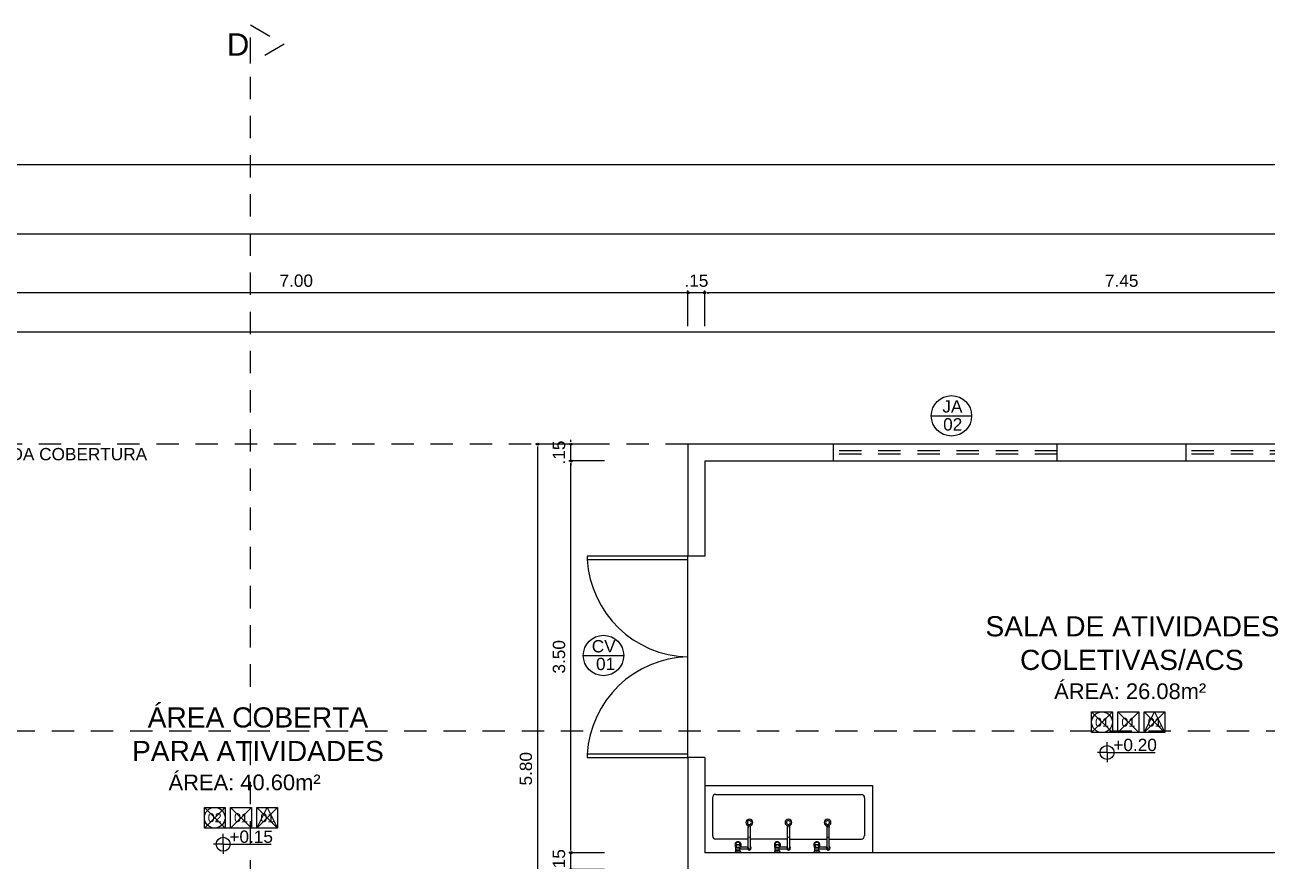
# Model space of a CAD drawing. Header units: millimetres. Extents: x 2125 to 3408, y 1171 to 1686.
# Drawn here: x 2422.08 to 2433.18, y 1450.88 to 1458.35 of the extents above; entities that cross this region are included whole.
import ezdxf
from ezdxf.enums import TextEntityAlignment as Align

# ---------------------------------------------------------------- set-up
doc = ezdxf.new("R2010")
doc.units = ezdxf.units.MM
doc.linetypes.add('CONTORNO_QUADRO_T', pattern=[0.35, 0.2, -0.15])
for name, color, linetype in [('APCOZ', 7, 'Continuous'), ('APCOZ-I', 251, 'Continuous'), ('at_Entity', 7, 'Continuous'), ('CALÇADA', 252, 'Continuous'), ('cotas', 7, 'Continuous'), ('ESQUADRIA', 3, 'Continuous'), ('Esquadrias portas', 7, 'Continuous'), ('Esquadrias_Portas', 2, 'Continuous'), ('JANELA2', 1, 'Continuous'), ('Layout_Equipamentos', 7, 'Continuous'), ('linha de corte', 1, 'Continuous'), ('PAREDE', 4, 'Continuous'), ('soleira piso', 7, 'Continuous'), ('TEXTO01', 7, 'Continuous'), ('TEXTO02', 3, 'Continuous'), ('TEXTO03', 2, 'Continuous'), ('TEXTO_ESP_FORRO', 62, 'Continuous'), ('TEXTO_ESP_PAREDES', 10, 'Continuous'), ('TEXTO_ESP_PISO', 150, 'Continuous')]:
    doc.layers.add(name, color=color, linetype=linetype)
doc.styles.add('ARIAL', font='sanss___.ttf')
doc.styles.add('ROMANS', font='arial.ttf')
doc.styles.add('TEXTO1', font='swissko.ttf', dxfattribs={"width": 0.6, "height": 0.1})
doc.dimstyles.new('ESCALA75', dxfattribs={"dimtxt": 0.11, "dimasz": 0.02, "dimexe": 0.02, "dimexo": 0.04, "dimgap": 0.05, "dimtad": 1, "dimzin": 4, "dimdsep": 46, "dimtxsty": 'ROMANS', "dimblk1": 'PPC', "dimblk2": 'PPC', "dimsah": 1, "dimcen": 0.02, "dimclrd": 7, "dimclre": 7, "dimclrt": 3, "dimazin": 1, "dimtfac": 1, "dimtix": 1, "dimtmove": 0, "dimatfit": 3, "dimldrblk": 'PPC', "dimfxl": 0, "dimtolj": 1, "dimtzin": 12, "dimarcsym": 0})

# ---------------------------------------------------------------- blocks, each defined once
blk = doc.blocks.new('PPC')
at = {"color": 2}
blk.add_circle((0, 0), 0.5, dxfattribs=at)
blk = doc.blocks.new('*D823')
at = {"layer": 'cotas', "color": 7, "lineweight": -2, "transparency": 16777216}
for p, q in [((2428.158, 1455.655), (2428.158, 1455.975)), ((2428.178, 1455.955), (2435.588, 1455.955)), ((2435.608, 1455.655), (2435.608, 1455.975))]:
    blk.add_line(p, q, dxfattribs=at)
at = {"layer": 'DEFPOINTS', "color": 0, "transparency": 16777216}
for p in [(2435.608, 1455.955), (2428.158, 1455.554), (2435.608, 1455.554)]:
    blk.add_point(p, dxfattribs=at)
at = {"layer": 'cotas', "color": 7, "lineweight": -2, "transparency": 16777216, "xscale": 0.02, "yscale": 0.02, "zscale": 0.02, "rotation": 180}
blk.add_blockref('PPC', (2428.158, 1455.955), dxfattribs=at)
at = {"layer": 'cotas', "color": 7, "lineweight": -2, "transparency": 16777216, "xscale": 0.02, "yscale": 0.02, "zscale": 0.02}
blk.add_blockref('PPC', (2435.608, 1455.955), dxfattribs=at)
at = {"layer": 'cotas', "color": 3, "transparency": 16777216, "insert": (2431.883, 1456.061), "char_height": 0.11, "attachment_point": 5, "style": 'ROMANS'}
blk.add_mtext('\\A1;7.45', dxfattribs=at)
blk = doc.blocks.new('*D845')
at = {"layer": 'cotas', "color": 7, "lineweight": -2, "transparency": 16777216}
for p, q in [((2427.988, 1455.954), (2427.968, 1455.954)), ((2428.008, 1455.654), (2428.008, 1455.974)), ((2428.158, 1455.954), (2428.008, 1455.954)), ((2428.158, 1455.654), (2428.158, 1455.974)), ((2428.178, 1455.954), (2428.198, 1455.954))]:
    blk.add_line(p, q, dxfattribs=at)
at = {"layer": 'DEFPOINTS', "color": 0, "transparency": 16777216}
for p in [(2428.008, 1455.954), (2428.008, 1455.554), (2428.158, 1455.554)]:
    blk.add_point(p, dxfattribs=at)
at = {"layer": 'cotas', "color": 7, "lineweight": -2, "transparency": 16777216, "xscale": 0.02, "yscale": 0.02, "zscale": 0.02}
blk.add_blockref('PPC', (2428.008, 1455.954), dxfattribs=at)
at = {"layer": 'cotas', "color": 7, "lineweight": -2, "transparency": 16777216, "xscale": 0.02, "yscale": 0.02, "zscale": 0.02, "rotation": 180}
blk.add_blockref('PPC', (2428.158, 1455.954), dxfattribs=at)
at = {"layer": 'cotas', "color": 3, "transparency": 16777216, "insert": (2428.083, 1456.061), "char_height": 0.11, "attachment_point": 5, "style": 'ROMANS'}
blk.add_mtext('\\A1;.15', dxfattribs=at)
blk = doc.blocks.new('*D865')
at = {"layer": 'cotas', "color": 7, "lineweight": -2, "transparency": 16777216}
for p, q in [((2421.008, 1455.654), (2421.008, 1455.974)), ((2427.988, 1455.954), (2421.028, 1455.954)), ((2428.008, 1455.654), (2428.008, 1455.974))]:
    blk.add_line(p, q, dxfattribs=at)
at = {"layer": 'DEFPOINTS', "color": 0, "transparency": 16777216}
for p in [(2421.008, 1455.954), (2421.008, 1455.164), (2428.008, 1455.164)]:
    blk.add_point(p, dxfattribs=at)
at = {"layer": 'cotas', "color": 7, "lineweight": -2, "transparency": 16777216, "xscale": 0.02, "yscale": 0.02, "zscale": 0.02, "rotation": 180}
blk.add_blockref('PPC', (2421.008, 1455.954), dxfattribs=at)
at = {"layer": 'cotas', "color": 7, "lineweight": -2, "transparency": 16777216, "xscale": 0.02, "yscale": 0.02, "zscale": 0.02}
blk.add_blockref('PPC', (2428.008, 1455.954), dxfattribs=at)
at = {"layer": 'cotas', "color": 3, "transparency": 16777216, "insert": (2424.508, 1456.061), "char_height": 0.11, "attachment_point": 5, "style": 'ROMANS'}
blk.add_mtext('\\A1;7.00', dxfattribs=at)
blk = doc.blocks.new('*D890')
at = {"layer": 'cotas', "color": 7, "lineweight": -2, "transparency": 16777216}
for p, q in [((2427.262, 1450.951), (2426.942, 1450.951)), ((2426.962, 1450.971), (2426.962, 1450.991)), ((2426.962, 1450.801), (2426.962, 1450.951)), ((2427.262, 1450.801), (2426.942, 1450.801)), ((2426.962, 1450.781), (2426.962, 1450.761))]:
    blk.add_line(p, q, dxfattribs=at)
at = {"layer": 'DEFPOINTS', "color": 0, "transparency": 16777216}
for p in [(2426.962, 1450.951), (2427.632, 1450.951), (2427.482, 1450.801)]:
    blk.add_point(p, dxfattribs=at)
at = {"layer": 'cotas', "color": 7, "lineweight": -2, "transparency": 16777216, "xscale": 0.02, "yscale": 0.02, "zscale": 0.02}
for p, rotation in [((2426.962, 1450.951), 270), ((2426.962, 1450.801), 90)]:
    blk.add_blockref('PPC', p, dxfattribs=dict(at, rotation=rotation))
at = {"layer": 'cotas', "color": 3, "transparency": 16777216, "insert": (2426.856, 1450.876), "char_height": 0.11, "attachment_point": 5, "rotation": 90, "style": 'ROMANS'}
blk.add_mtext('\\A1;.15', dxfattribs=at)
blk = doc.blocks.new('*D891')
at = {"layer": 'cotas', "color": 7, "lineweight": -2, "transparency": 16777216}
for p, q in [((2427.262, 1454.451), (2426.942, 1454.451)), ((2426.962, 1450.971), (2426.962, 1454.431)), ((2427.262, 1450.951), (2426.942, 1450.951))]:
    blk.add_line(p, q, dxfattribs=at)
at = {"layer": 'DEFPOINTS', "color": 0, "transparency": 16777216}
for p in [(2426.962, 1454.451), (2427.632, 1454.451), (2427.632, 1450.951)]:
    blk.add_point(p, dxfattribs=at)
at = {"layer": 'cotas', "color": 7, "lineweight": -2, "transparency": 16777216, "xscale": 0.02, "yscale": 0.02, "zscale": 0.02}
for p, rotation in [((2426.962, 1454.451), 90), ((2426.962, 1450.951), 270)]:
    blk.add_blockref('PPC', p, dxfattribs=dict(at, rotation=rotation))
at = {"layer": 'cotas', "color": 3, "transparency": 16777216, "insert": (2426.856, 1452.701), "char_height": 0.11, "attachment_point": 5, "rotation": 90, "style": 'ROMANS'}
blk.add_mtext('\\A1;3.50', dxfattribs=at)
blk = doc.blocks.new('*D892')
at = {"layer": 'cotas', "color": 7, "lineweight": -2, "transparency": 16777216}
for p, q in [((2427.262, 1454.601), (2426.942, 1454.601)), ((2426.962, 1454.621), (2426.962, 1454.641)), ((2426.962, 1454.451), (2426.962, 1454.601)), ((2427.262, 1454.451), (2426.942, 1454.451)), ((2426.962, 1454.431), (2426.962, 1454.411))]:
    blk.add_line(p, q, dxfattribs=at)
at = {"layer": 'DEFPOINTS', "color": 0, "transparency": 16777216}
for p in [(2426.962, 1454.601), (2427.63, 1454.601), (2427.632, 1454.451)]:
    blk.add_point(p, dxfattribs=at)
at = {"layer": 'cotas', "color": 7, "lineweight": -2, "transparency": 16777216, "xscale": 0.02, "yscale": 0.02, "zscale": 0.02}
for p, rotation in [((2426.962, 1454.601), 270), ((2426.962, 1454.451), 90)]:
    blk.add_blockref('PPC', p, dxfattribs=dict(at, rotation=rotation))
at = {"layer": 'cotas', "color": 3, "transparency": 16777216, "insert": (2426.856, 1454.526), "char_height": 0.11, "attachment_point": 5, "rotation": 90, "style": 'ROMANS'}
blk.add_mtext('\\A1;.15', dxfattribs=at)
blk = doc.blocks.new('*D939')
at = {"layer": 'cotas', "color": 7, "lineweight": -2, "transparency": 16777216}
for p, q in [((2426.966, 1454.601), (2426.646, 1454.601)), ((2426.666, 1448.821), (2426.666, 1454.581)), ((2426.966, 1448.801), (2426.646, 1448.801))]:
    blk.add_line(p, q, dxfattribs=at)
at = {"layer": 'DEFPOINTS', "color": 0, "transparency": 16777216}
for p in [(2426.666, 1454.601), (2428.008, 1454.601), (2428.008, 1448.801)]:
    blk.add_point(p, dxfattribs=at)
at = {"layer": 'cotas', "color": 7, "lineweight": -2, "transparency": 16777216, "xscale": 0.02, "yscale": 0.02, "zscale": 0.02}
for p, rotation in [((2426.666, 1454.601), 90), ((2426.666, 1448.801), 270)]:
    blk.add_blockref('PPC', p, dxfattribs=dict(at, rotation=rotation))
at = {"layer": 'cotas', "color": 3, "transparency": 16777216, "insert": (2426.56, 1451.701), "char_height": 0.11, "attachment_point": 5, "rotation": 90, "style": 'ROMANS'}
blk.add_mtext('\\A1;5.80', dxfattribs=at)
blk = doc.blocks.new('new block19')
at = {"layer": 'APCOZ'}
for p, q in [((0.388, 0.055), (0.388, 0.226)), ((0.408, 0.055), (0.408, 0.226)), ((0.74, 0.055), (0.74, 0.226)), ((0.76, 0.055), (0.76, 0.226)), ((1.093, 0.055), (1.093, 0.226)), ((1.113, 0.055), (1.113, 0.226)), ((0.279, 0.021), (0.268, 0)), ((0.272, 0.08), (0.272, 0.058)), ((0.279, 0.021), (0.279, 0.046)), ((0.314, 0.021), (0.314, 0.031)), ((0.384, 0.031), (0.314, 0.031)), ((0.314, 0.021), (0.325, 0)), ((0.384, 0.051), (0.319, 0.051)), ((0.322, 0.08), (0.322, 0.058)), ((0.63, 0.021), (0.62, 0)), ((0.623, 0.08), (0.623, 0.058)), ((0.63, 0.021), (0.63, 0.046)), ((0.666, 0.021), (0.666, 0.031)), ((0.736, 0.031), (0.666, 0.031)), ((0.666, 0.021), (0.676, 0)), ((0.736, 0.051), (0.671, 0.051)), ((0.673, 0.08), (0.673, 0.058)), ((0.984, 0.021), (0.973, 0)), ((0.976, 0.08), (0.976, 0.058)), ((0.984, 0.021), (0.984, 0.046)), ((1.019, 0.021), (1.019, 0.031)), ((1.089, 0.031), (1.019, 0.031)), ((1.019, 0.021), (1.03, 0)), ((1.089, 0.051), (1.024, 0.051)), ((1.026, 0.08), (1.026, 0.058))]:
    blk.add_line(p, q, dxfattribs=at)
at = {"layer": 'APCOZ', "linetype": 'Continuous'}
for points in [[(0.322, 0.08, 0), (0.321, 0.083, 0), (0.32, 0.086, 0), (0.318, 0.089, 0), (0.315, 0.092, 0), (0.311, 0.094, 0), (0.308, 0.096, 0), (0.303, 0.097, 0), (0.299, 0.097, 0), (0.294, 0.097, 0), (0.29, 0.097, 0), (0.286, 0.096, 0), (0.282, 0.094, 0), (0.278, 0.092, 0), (0.276, 0.089, 0), (0.273, 0.086, 0), (0.272, 0.083, 0), (0.272, 0.08, 0)], [(0.272, 0.058, 0), (0.272, 0.055, 0), (0.273, 0.053, 0), (0.274, 0.05, 0), (0.276, 0.048, 0), (0.279, 0.046, 0)], [(0.319, 0.051, 0), (0.32, 0.052, 0), (0.321, 0.054, 0), (0.321, 0.055, 0), (0.321, 0.057, 0), (0.322, 0.058, 0)], [(0.673, 0.08, 0), (0.673, 0.083, 0), (0.671, 0.086, 0), (0.669, 0.089, 0), (0.666, 0.092, 0), (0.663, 0.094, 0), (0.659, 0.096, 0), (0.655, 0.097, 0), (0.65, 0.097, 0), (0.646, 0.097, 0), (0.641, 0.097, 0), (0.637, 0.096, 0), (0.633, 0.094, 0), (0.63, 0.092, 0), (0.627, 0.089, 0), (0.625, 0.086, 0), (0.624, 0.083, 0), (0.623, 0.08, 0)], [(0.623, 0.058, 0), (0.623, 0.055, 0), (0.624, 0.053, 0), (0.626, 0.05, 0), (0.628, 0.048, 0), (0.63, 0.046, 0)], [(0.671, 0.051, 0), (0.672, 0.052, 0), (0.672, 0.054, 0), (0.673, 0.055, 0), (0.673, 0.057, 0), (0.673, 0.058, 0)], [(1.026, 0.08, 0), (1.026, 0.083, 0), (1.024, 0.086, 0), (1.022, 0.089, 0), (1.019, 0.092, 0), (1.016, 0.094, 0), (1.012, 0.096, 0), (1.008, 0.097, 0), (1.003, 0.097, 0), (0.999, 0.097, 0), (0.994, 0.097, 0), (0.99, 0.096, 0), (0.986, 0.094, 0), (0.983, 0.092, 0), (0.98, 0.089, 0), (0.978, 0.086, 0), (0.977, 0.083, 0), (0.976, 0.08, 0)], [(0.976, 0.058, 0), (0.977, 0.055, 0), (0.977, 0.053, 0), (0.979, 0.05, 0), (0.981, 0.048, 0), (0.984, 0.046, 0)], [(1.024, 0.051, 0), (1.025, 0.052, 0), (1.025, 0.054, 0), (1.026, 0.055, 0), (1.026, 0.057, 0), (1.026, 0.058, 0)]]:
    blk.add_polyline3d(points, dxfattribs=at)
at = {"layer": 'APCOZ'}
for centre, radius, start, end in [((0.398, 0.231), 0.0112, 333.7208, 206.2792), ((0.75, 0.231), 0.0112, 333.7208, 206.2792), ((1.103, 0.231), 0.0112, 333.7208, 206.2792), ((0.398, 0.041), 0.0173, 125.4187, 144.5813), ((0.398, 0.041), 0.0173, 215.4187, 324.5813), ((0.398, 0.041), 0.0173, 35.4187, 54.5813), ((0.398, 0.041), 0.0173, 324.5813, 35.4187), ((0.75, 0.041), 0.0173, 125.4187, 144.5813), ((0.75, 0.041), 0.0173, 215.4187, 324.5813), ((0.75, 0.041), 0.0173, 35.4187, 54.5813), ((0.75, 0.041), 0.0173, 324.5813, 35.4187), ((1.103, 0.041), 0.0173, 125.4187, 144.5813), ((1.103, 0.041), 0.0173, 215.4187, 324.5813), ((1.103, 0.041), 0.0173, 35.4187, 54.5813), ((1.103, 0.041), 0.0173, 324.5813, 35.4187)]:
    blk.add_arc(centre, radius, start, end, dxfattribs=at)
at = {"layer": 'APCOZ-I'}
for p, q in [((0.388, 0.226), (0.388, 0.231)), ((0.408, 0.226), (0.408, 0.231)), ((0.74, 0.226), (0.74, 0.231)), ((0.76, 0.226), (0.76, 0.231)), ((1.093, 0.226), (1.093, 0.231)), ((1.113, 0.226), (1.113, 0.231)), ((0.279, 0.021), (0.314, 0.021)), ((0.281, 0.066), (0.281, 0.045)), ((0.312, 0.066), (0.312, 0.045)), ((0.314, 0.031), (0.314, 0.046)), ((0.388, 0.037), (0.388, 0.055)), ((0.408, 0.037), (0.408, 0.055)), ((0.63, 0.021), (0.666, 0.021)), ((0.632, 0.066), (0.632, 0.045)), ((0.664, 0.066), (0.664, 0.045)), ((0.666, 0.031), (0.666, 0.046)), ((0.74, 0.037), (0.74, 0.055)), ((0.76, 0.037), (0.76, 0.055)), ((0.984, 0.021), (1.019, 0.021)), ((0.986, 0.066), (0.986, 0.045)), ((1.017, 0.066), (1.017, 0.045)), ((1.019, 0.031), (1.019, 0.046)), ((1.093, 0.037), (1.093, 0.055)), ((1.113, 0.037), (1.113, 0.055))]:
    blk.add_line(p, q, dxfattribs=at)
at = {"layer": 'APCOZ-I', "linetype": 'Continuous'}
for points in [[(0.272, 0.08, 0), (0.272, 0.077, 0), (0.273, 0.074, 0), (0.275, 0.071, 0), (0.277, 0.069, 0), (0.28, 0.067, 0)], [(0.277, 0.083, 0), (0.277, 0.081, 0), (0.279, 0.079, 0), (0.281, 0.077, 0), (0.283, 0.076, 0), (0.286, 0.074, 0), (0.29, 0.073, 0), (0.294, 0.073, 0), (0.298, 0.073, 0), (0.301, 0.073, 0), (0.305, 0.074, 0), (0.308, 0.075, 0), (0.311, 0.076, 0), (0.314, 0.078, 0), (0.315, 0.08, 0), (0.316, 0.082, 0), (0.316, 0.084, 0), (0.315, 0.087, 0), (0.314, 0.089, 0), (0.311, 0.09, 0), (0.308, 0.092, 0), (0.305, 0.093, 0), (0.301, 0.094, 0), (0.298, 0.094, 0), (0.294, 0.094, 0), (0.29, 0.093, 0), (0.286, 0.092, 0), (0.283, 0.091, 0), (0.281, 0.089, 0), (0.279, 0.088, 0), (0.277, 0.085, 0), (0.277, 0.083, 0)], [(0.279, 0.046, 0), (0.279, 0.045, 0), (0.279, 0.045, 0), (0.28, 0.045, 0), (0.28, 0.045, 0), (0.28, 0.045, 0)], [(0.313, 0.067, 0), (0.316, 0.069, 0), (0.318, 0.071, 0), (0.32, 0.074, 0), (0.321, 0.077, 0), (0.322, 0.08, 0)], [(0.313, 0.045, 0), (0.313, 0.045, 0), (0.313, 0.045, 0), (0.314, 0.045, 0), (0.314, 0.045, 0), (0.314, 0.046, 0)], [(0.314, 0.046, 0), (0.315, 0.047, 0), (0.316, 0.047, 0), (0.318, 0.048, 0), (0.318, 0.05, 0), (0.319, 0.051, 0)], [(0.623, 0.08, 0), (0.623, 0.077, 0), (0.624, 0.074, 0), (0.626, 0.071, 0), (0.628, 0.069, 0), (0.631, 0.067, 0)], [(0.629, 0.083, 0), (0.629, 0.081, 0), (0.63, 0.079, 0), (0.632, 0.077, 0), (0.635, 0.076, 0), (0.638, 0.074, 0), (0.641, 0.073, 0), (0.645, 0.073, 0), (0.649, 0.073, 0), (0.653, 0.073, 0), (0.657, 0.074, 0), (0.66, 0.075, 0), (0.663, 0.076, 0), (0.665, 0.078, 0), (0.667, 0.08, 0), (0.667, 0.082, 0), (0.667, 0.084, 0), (0.667, 0.087, 0), (0.665, 0.089, 0), (0.663, 0.09, 0), (0.66, 0.092, 0), (0.657, 0.093, 0), (0.653, 0.094, 0), (0.649, 0.094, 0), (0.645, 0.094, 0), (0.641, 0.093, 0), (0.638, 0.092, 0), (0.635, 0.091, 0), (0.632, 0.089, 0), (0.63, 0.088, 0), (0.629, 0.085, 0), (0.629, 0.083, 0)], [(0.63, 0.046, 0), (0.631, 0.045, 0), (0.631, 0.045, 0), (0.631, 0.045, 0), (0.631, 0.045, 0), (0.632, 0.045, 0)], [(0.665, 0.067, 0), (0.668, 0.069, 0), (0.67, 0.071, 0), (0.672, 0.074, 0), (0.673, 0.077, 0), (0.673, 0.08, 0)], [(0.665, 0.045, 0), (0.665, 0.045, 0), (0.665, 0.045, 0), (0.665, 0.045, 0), (0.665, 0.045, 0), (0.666, 0.046, 0)], [(0.666, 0.046, 0), (0.667, 0.047, 0), (0.668, 0.047, 0), (0.669, 0.048, 0), (0.67, 0.05, 0), (0.671, 0.051, 0)], [(0.976, 0.08, 0), (0.976, 0.077, 0), (0.978, 0.074, 0), (0.979, 0.071, 0), (0.982, 0.069, 0), (0.985, 0.067, 0)], [(0.982, 0.083, 0), (0.982, 0.081, 0), (0.983, 0.079, 0), (0.985, 0.077, 0), (0.988, 0.076, 0), (0.991, 0.074, 0), (0.994, 0.073, 0), (0.998, 0.073, 0), (1.002, 0.073, 0), (1.006, 0.073, 0), (1.01, 0.074, 0), (1.013, 0.075, 0), (1.016, 0.076, 0), (1.018, 0.078, 0), (1.02, 0.08, 0), (1.021, 0.082, 0), (1.021, 0.084, 0), (1.02, 0.087, 0), (1.018, 0.089, 0), (1.016, 0.09, 0), (1.013, 0.092, 0), (1.01, 0.093, 0), (1.006, 0.094, 0), (1.002, 0.094, 0), (0.998, 0.094, 0), (0.994, 0.093, 0), (0.991, 0.092, 0), (0.988, 0.091, 0), (0.985, 0.089, 0), (0.983, 0.088, 0), (0.982, 0.085, 0), (0.982, 0.083, 0)], [(0.984, 0.046, 0), (0.984, 0.045, 0), (0.984, 0.045, 0), (0.984, 0.045, 0), (0.985, 0.045, 0), (0.985, 0.045, 0)], [(1.018, 0.067, 0), (1.021, 0.069, 0), (1.023, 0.071, 0), (1.025, 0.074, 0), (1.026, 0.077, 0), (1.026, 0.08, 0)], [(1.018, 0.045, 0), (1.018, 0.045, 0), (1.018, 0.045, 0), (1.018, 0.045, 0), (1.019, 0.045, 0), (1.019, 0.046, 0)], [(1.019, 0.046, 0), (1.02, 0.047, 0), (1.021, 0.047, 0), (1.022, 0.048, 0), (1.023, 0.05, 0), (1.024, 0.051, 0)]]:
    blk.add_polyline3d(points, dxfattribs=at)
at = {"layer": 'APCOZ-I'}
for centre, radius, start, end in [((0.398, 0.231), 0.01, 0, 180), ((0.75, 0.231), 0.01, 0, 180), ((1.103, 0.231), 0.01, 0, 180), ((0.398, 0.164), 0.0233, 244.5555, 295.4445), ((0.75, 0.164), 0.0233, 244.5555, 295.4445), ((1.103, 0.164), 0.0233, 244.5555, 295.4445), ((0.297, -0.275), 0.279, 84.3752, 95.6248), ((0.297, -0.05), 0.0816, 77.5382, 102.4618), ((0.281, 0.068), 0.002, 237.8441, 296.0251), ((0.281, 0.047), 0.002, 238.4325, 285.6861), ((0.297, 0.036), 0.0335, 63.9749, 116.0251), ((0.297, -0.008), 0.0549, 74.3139, 105.6861), ((0.312, 0.068), 0.002, 243.9749, 302.1559), ((0.312, 0.047), 0.002, 254.314, 301.5675), ((0.398, 0.041), 0.0173, 144.5813, 215.4187), ((0.398, 0.041), 0.0126, 142.2518, 37.7482), ((0.398, 0.058), 0.0233, 244.5555, 295.4445), ((0.648, -0.275), 0.279, 84.3752, 95.6248), ((0.648, -0.05), 0.0816, 77.5382, 102.4618), ((0.633, 0.068), 0.002, 237.8441, 296.0251), ((0.633, 0.047), 0.002, 238.4325, 285.6861), ((0.648, 0.036), 0.0335, 63.9749, 116.0251), ((0.648, -0.008), 0.0549, 74.3139, 105.6861), ((0.664, 0.068), 0.002, 243.9749, 302.1559), ((0.663, 0.047), 0.002, 254.314, 301.5675), ((0.75, 0.041), 0.0173, 144.5813, 215.4187), ((0.75, 0.041), 0.0126, 142.2518, 37.7482), ((0.75, 0.058), 0.0233, 244.5555, 295.4445), ((1.001, -0.275), 0.279, 84.3752, 95.6248), ((1.001, -0.05), 0.0816, 77.5382, 102.4618), ((0.986, 0.068), 0.002, 237.8441, 296.0251), ((0.986, 0.047), 0.002, 238.4325, 285.6861), ((1.001, -0.008), 0.0549, 74.3139, 105.6861), ((1.001, 0.036), 0.0335, 63.9749, 116.0251), ((1.017, 0.068), 0.002, 243.9749, 302.1559), ((1.017, 0.047), 0.002, 254.314, 301.5675), ((1.103, 0.041), 0.0173, 144.5813, 215.4187), ((1.103, 0.041), 0.0126, 142.2518, 37.7482), ((1.103, 0.058), 0.0233, 244.5555, 295.4445)]:
    blk.add_arc(centre, radius, start, end, dxfattribs=at)
at = {"layer": 'at_Entity', "color": 0}
for p, q in [((0, 0.601), (1.498, 0.601)), ((1.498, 0.601), (1.498, 0)), ((0.07, 0.491), (0.07, 0.152)), ((0.099, 0.521), (1.399, 0.521)), ((1.428, 0.491), (1.428, 0.152)), ((0.388, 0.121), (0.099, 0.121)), ((0.74, 0.121), (0.408, 0.121)), ((0.76, 0.121), (1.093, 0.121)), ((1.113, 0.121), (1.399, 0.121))]:
    blk.add_line(p, q, dxfattribs=at)
for centre, radius, start, end in [((0.097, 0.494), 0.0271, 84.3556, 185.6444), ((1.401, 0.493), 0.0273, 354.9702, 95.0298), ((0.399, 0.27), 0.0307, 90, 180), ((0.399, 0.27), 0.0307, 180, 270), ((0.399, 0.27), 0.018, 90, 180), ((0.399, 0.27), 0.018, 180, 270), ((0.399, 0.27), 0.0307, 360, 90), ((0.399, 0.27), 0.018, 360, 90), ((0.399, 0.27), 0.018, 270, 0), ((0.399, 0.27), 0.0307, 270, 0), ((0.748, 0.27), 0.0307, 90, 180), ((0.748, 0.27), 0.0307, 180, 270), ((0.748, 0.27), 0.018, 90, 180), ((0.748, 0.27), 0.018, 180, 270), ((0.748, 0.27), 0.0307, 360, 90), ((0.748, 0.27), 0.018, 360, 90), ((0.748, 0.27), 0.018, 270, 0), ((0.748, 0.27), 0.0307, 270, 0), ((1.097, 0.27), 0.0307, 90, 180), ((1.097, 0.27), 0.0307, 180, 270), ((1.097, 0.27), 0.018, 90, 180), ((1.097, 0.27), 0.018, 180, 270), ((1.097, 0.27), 0.0307, 360, 90), ((1.097, 0.27), 0.018, 360, 90), ((1.097, 0.27), 0.018, 270, 0), ((1.097, 0.27), 0.0307, 270, 0), ((0.099, 0.15), 0.0291, 174.7242, 271.3259), ((1.393, 0.155), 0.0349, 278.6902, 357.1314)]:
    blk.add_arc(centre, radius, start, end, dxfattribs=at)
blk = doc.blocks.new('Esp_Pis_Par_For_Esc100')
at = {"layer": 'DEFPOINTS'}
for p, q in [((0, 0.37), (0.37, 0)), ((0.37, 0.37), (0, 0)), ((0.47, 0.37), (0.84, 0)), ((0.84, 0.37), (0.47, 0)), ((0.94, 0.37), (1.31, 0)), ((1.31, 0.37), (0.94, 0)), ((0.47, 0), (0.37, 0)), ((0.94, 0), (0.84, 0))]:
    blk.add_line(p, q, dxfattribs=at)
for points in [[(0.37, 0.37), (0.37, 0), (0, 0), (0, 0.37)], [(1.31, 0.37), (1.31, 0), (0.94, 0), (0.94, 0.37)]]:
    blk.add_lwpolyline(points, close=True, dxfattribs=at)
at = {"layer": 'TEXTO_ESP_FORRO'}
blk.add_lwpolyline([(0.94, 0), (1.125, 0.37), (1.31, 0)], close=True, dxfattribs=at)
at = {"layer": 'TEXTO_ESP_PAREDES'}
blk.add_lwpolyline([(0.84, 0.37), (0.84, 0), (0.47, 0), (0.47, 0.37)], close=True, dxfattribs=at)
at = {"layer": 'TEXTO_ESP_PISO'}
blk.add_circle((0.185, 0.185), 0.185, dxfattribs=at)
at = {"layer": 'TEXTO_ESP_FORRO', "color": 3, "linetype": 'ByBlock', "style": 'ARIAL', "text_generation_flag": 6}
blk.add_attdef('FOR', text='', height=0.16, rotation=180, dxfattribs=at).set_placement((1.125, 0.185), align=Align.MIDDLE_CENTER)
at = {"layer": 'TEXTO_ESP_PAREDES', "color": 3, "linetype": 'ByBlock', "ltscale": 0.0001, "style": 'ARIAL', "text_generation_flag": 6}
blk.add_attdef('PAR', text='', height=0.16, rotation=180, dxfattribs=at).set_placement((0.655, 0.185), align=Align.MIDDLE_CENTER)
at = {"layer": 'TEXTO_ESP_PISO', "color": 3, "linetype": 'ByBlock', "style": 'ARIAL', "text_generation_flag": 6}
blk.add_attdef('PIS', text='', height=0.16, rotation=180, dxfattribs=at).set_placement((0.185, 0.185), align=Align.MIDDLE_CENTER)
blk = doc.blocks.new('*D951')
at = {"layer": 'cotas', "color": 7, "lineweight": -2, "transparency": 16777216}
for p, q in [((2416.608, 1456.179), (2416.608, 1456.499)), ((2416.628, 1456.479), (2461.388, 1456.479)), ((2461.408, 1456.179), (2461.408, 1456.499))]:
    blk.add_line(p, q, dxfattribs=at)
at = {"layer": 'DEFPOINTS', "color": 0, "transparency": 16777216}
for p in [(2461.408, 1456.479), (2416.608, 1454.601), (2461.408, 1454.601)]:
    blk.add_point(p, dxfattribs=at)
at = {"layer": 'cotas', "color": 7, "lineweight": -2, "transparency": 16777216, "xscale": 0.02, "yscale": 0.02, "zscale": 0.02, "rotation": 180}
blk.add_blockref('PPC', (2416.608, 1456.479), dxfattribs=at)
at = {"layer": 'cotas', "color": 7, "lineweight": -2, "transparency": 16777216, "xscale": 0.02, "yscale": 0.02, "zscale": 0.02}
blk.add_blockref('PPC', (2461.408, 1456.479), dxfattribs=at)
at = {"layer": 'cotas', "color": 3, "transparency": 16777216, "insert": (2439.008, 1456.585), "char_height": 0.11, "attachment_point": 5, "style": 'ROMANS'}
blk.add_mtext('\\A1;44.80', dxfattribs=at)
blk = doc.blocks.new('new block4')
at = {"layer": 'TEXTO01'}
h = blk.add_hatch(dxfattribs=at)
h.set_pattern_fill('ANGLE', color=256)
h.set_pattern_definition([(0, (-2260.456, -913.906), (0, 6.985), [5.08, -1.905]), (90, (-2260.456, -913.906), (-6.985, 4e-16), [5.08, -1.905])])
h.paths.add_polyline_path([(0, 0), (0, -0.062, 0.414214), (0.062, 0)])
h.paths.add_polyline_path([(0, 0), (0, 0.062, 0.414214), (-0.062, 0)])
for q in [(-0.086, 0), (0, 0.093), (0.429, 0), (0, -0.085)]:
    blk.add_line((0, 0), q, dxfattribs=at)
blk.add_circle((0, 0), 0.0624, dxfattribs=at)

msp = doc.modelspace()

# ---------------------------------------------------------------- linework, layer by layer
at = {"linetype": 'Continuous'}
msp.add_line((2415.1079, 1457.1006), (2475.5479, 1457.1006), dxfattribs=at)
at = {"layer": 'CALÇADA', "linetype": 'Continuous'}
msp.add_line((2462.4079, 1455.6006), (2415.6079, 1455.6006), dxfattribs=at)
at = {"layer": 'ESQUADRIA', "linetype": 'CONTORNO_QUADRO_T'}
for p, q in [((2431.3079, 1454.5406), (2429.3079, 1454.5406)), ((2431.3079, 1454.5106), (2429.3079, 1454.5106)), ((2434.4579, 1454.5406), (2432.4579, 1454.5406)), ((2434.4579, 1454.5106), (2432.4579, 1454.5106))]:
    msp.add_line(p, q, dxfattribs=at)
at = {"layer": 'Esquadrias portas'}
for centre, start, end in [((2428.03, 1453.624), 183.31419, 268.62785), ((2428.03, 1451.7772), 91.37215, 176.68581)]:
    msp.add_arc(centre, 0.9237, start, end, dxfattribs=at)
at = {"layer": 'Esquadrias_Portas'}
for p, q in [((2428.0079, 1453.6006), (2427.1079, 1453.6006)), ((2427.1079, 1453.6006), (2427.1079, 1453.5706)), ((2427.1079, 1453.5706), (2428.0079, 1453.5706)), ((2428.1579, 1453.6006), (2428.0079, 1453.6006)), ((2428.0079, 1453.5706), (2428.0079, 1453.6006)), ((2428.0079, 1451.8306), (2427.1079, 1451.8306)), ((2427.1079, 1451.8306), (2427.1079, 1451.8006)), ((2427.1079, 1451.8006), (2428.0079, 1451.8006)), ((2428.0079, 1451.8006), (2428.0079, 1451.8306)), ((2428.1579, 1451.8006), (2428.0079, 1451.8006))]:
    msp.add_line(p, q, dxfattribs=at)
at = {"layer": 'JANELA2'}
for p, q in [((2429.3079, 1454.4506), (2429.3079, 1454.6006)), ((2431.3079, 1454.4506), (2431.3079, 1454.6006)), ((2432.4579, 1454.4506), (2432.4579, 1454.6006))]:
    msp.add_line(p, q, dxfattribs=at)
at = {"layer": 'linha de corte', "linetype": 'CONTORNO_QUADRO_T'}
for p, q in [((2424.0989, 1432.1341), (2424.0989, 1458.3474)), ((2477.4728, 1452.0361), (2412.8958, 1452.0361))]:
    msp.add_line(p, q, dxfattribs=at)
msp.add_lwpolyline([(2424.3989, 1458.1741), (2424.0989, 1458.0009), (2424.0989, 1458.3474)], close=True, dxfattribs=at)
at = {"layer": 'PAREDE', "linetype": 'Continuous'}
for p, q in [((2428.0079, 1454.6006), (2428.0079, 1453.6006)), ((2458.0579, 1454.6006), (2428.0079, 1454.6006)), ((2435.6079, 1454.4506), (2428.1579, 1454.4506)), ((2428.0079, 1451.8006), (2428.0079, 1450.8006)), ((2434.5229, 1450.9506), (2428.1579, 1450.9506))]:
    msp.add_line(p, q, dxfattribs=at)
at = {"layer": 'PAREDE'}
for p, q in [((2428.1579, 1454.4506), (2428.1579, 1453.6006)), ((2428.1579, 1451.8006), (2428.1579, 1450.9506))]:
    msp.add_line(p, q, dxfattribs=at)
at = {"layer": 'soleira piso'}
msp.add_line((2428.0079, 1451.8306), (2428.0079, 1453.5706), dxfattribs=at)
at = {"layer": 'TEXTO01'}
for p, q in [((2430.182, 1454.8542), (2430.5427, 1454.8542)), ((2427.0726, 1452.7129), (2427.4333, 1452.7129))]:
    msp.add_line(p, q, dxfattribs=at)
at = {"layer": 'TEXTO01', "linetype": 'CONTORNO_QUADRO_T'}
msp.add_line((2428.0079, 1454.6006), (2421.0079, 1454.6006), dxfattribs=at)
at = {"layer": 'TEXTO01'}
for centre in [(2430.3623, 1454.8542), (2427.253, 1452.7129)]:
    msp.add_circle(centre, 0.1804, dxfattribs=at)

# ---------------------------------------------------------------- block references
at = {"layer": 'Layout_Equipamentos'}
msp.add_blockref('new block19', (2428.1579, 1450.9506), dxfattribs=at)
at = {"layer": 'TEXTO01'}
for p in [(2431.7523, 1451.8462), (2423.8549, 1451.0263)]:
    msp.add_blockref('new block4', p, dxfattribs=at)
at = {"layer": 'TEXTO02', "xscale": 0.5, "yscale": 0.5, "zscale": 0.5}
for p, values in [((2431.6149, 1452.0243), {'PIS': '01', 'PAR': '01', 'FOR': '01'}), ((2423.6867, 1451.1713), {'PIS': '02', 'PAR': '01', 'FOR': '01'})]:
    msp.add_blockref('Esp_Pis_Par_For_Esc100', p, dxfattribs=at).add_auto_attribs(values)

# ---------------------------------------------------------------- texts
at = {"layer": 'cotas', "ltscale": 0.0001, "char_height": 0.11, "width": 0.503613, "attachment_point": 1, "style": 'TEXTO1'}
for s, insert in [('\\pi0.06832;{\\fSansSerif|b0|i0|c2|p2;\\W1;+0.20}', (2431.7403, 1451.969)), ('\\pi0.06779;{\\fSansSerif|b0|i0|c2|p2;\\W1;+0.15}', (2423.8429, 1451.1491))]:
    msp.add_mtext(s, dxfattribs=dict(at, insert=insert))
at = {"layer": 'linha de corte', "ltscale": 0.0001, "insert": (2423.8869, 1458.2722), "char_height": 0.12, "width": 0.619452, "attachment_point": 1, "style": 'TEXTO1'}
msp.add_mtext('{\\fSansSerif|b0|i0|c2|p2;\\H1.6667x;\\W1;D}', dxfattribs=at)
at = {"layer": 'TEXTO01', "ltscale": 0.0001, "char_height": 0.11, "attachment_point": 1, "style": 'TEXTO1'}
for s, insert, width in [('{\\fSansSerif|b0|i0|c2|p2;\\W1;JA}', (2430.2812, 1454.9937), 0.330365), ('{\\fSansSerif|b0|i0|c2|p2;\\W1;02}', (2430.288, 1454.833), 0.330365), ('{\\fSansSerif|b0|i0|c2|p2;\\W1;PROJEÇÃO DA COBERTURA}', (2421.0669, 1454.567), 2.120443), ('{\\fSansSerif|b0|i0|c2|p2;\\W1;CV}', (2427.1482, 1452.8508), 0.330365), ('{\\fSansSerif|b0|i0|c2|p2;\\W1;01}', (2427.1864, 1452.6924), 0.330365)]:
    msp.add_mtext(s, dxfattribs=dict(at, insert=insert, width=width))
at = {"layer": 'TEXTO03', "ltscale": 0.0001, "char_height": 0.12, "attachment_point": 1, "style": 'TEXTO1'}
for s, insert, width in [('\\pi0.51813;{\\fSansSerif|b0|i0|c2|p2;\\H1.5x;\\W1;\\C2;SALA DE ATIVIDADES\\P\\pi0.82689;COLETIVAS/ACS\\P\\pi1.132;\\H0.77777x;\\C3;ÁREA: 26.08m²}', (2430.1479, 1453.0639), 3.592802), ('{\\fSansSerif|b0|i0|c2|p2;\\H1.5x;\\W1;\\C2;  ÁREA COBERTA PARA ATIVIDADES\\P\\H0.77777x;\\C3;      ÁREA: 40.60m²}', (2423.0409, 1452.2495), 2.515488)]:
    msp.add_mtext(s, dxfattribs=dict(at, insert=insert, width=width))

# ---------------------------------------------------------------- dimensions: what is measured, and where the dimension line sits
at = {"layer": 'cotas'}
for base, p1, p2, picture, middle in [((2461.4079, 1456.4788), (2416.6079, 1454.6006), (2461.4079, 1454.6006), '*D951', (2439.0079, 1456.585)), ((2421.0079, 1455.9544), (2428.0079, 1455.1643), (2421.0079, 1455.1643), '*D865', (2424.5079, 1456.0606)), ((2428.0079, 1455.9544), (2428.1579, 1455.5544), (2428.0079, 1455.5544), '*D845', (2428.0829, 1456.0606))]:
    dim = msp.add_linear_dim(base=base, p1=p1, p2=p2, dimstyle='ESCALA75', dxfattribs=at)
    dim.commit()
    dim.dimension.update_dxf_attribs({"geometry": picture, "text_midpoint": middle})
dim = msp.add_linear_dim(base=(2435.6079, 1455.9546), p1=(2428.1579, 1455.5544), p2=(2435.6079, 1455.5544), dimstyle='ESCALA75', override={"dimtmove": 1}, dxfattribs=at)
dim.commit()
dim.dimension.update_dxf_attribs({"geometry": '*D823', "text_midpoint": (2431.8829, 1456.0605)})
dim = msp.add_linear_dim(base=(2426.6661, 1454.6006), p1=(2428.0079, 1448.8006), p2=(2428.0079, 1454.6006), angle=90, dimstyle='ESCALA75', dxfattribs=at)
dim.commit()
dim.dimension.update_dxf_attribs({"geometry": '*D939', "text_midpoint": (2426.56, 1451.7006)})
for base, p1, p2, picture, middle in [((2426.962, 1454.6006), (2427.632, 1454.4506), (2427.6303, 1454.6006), '*D892', (2426.8559, 1454.5256)), ((2426.962, 1454.4506), (2427.632, 1450.9506), (2427.632, 1454.4506), '*D891', (2426.8558, 1452.7006)), ((2426.962, 1450.9506), (2427.482, 1450.8006), (2427.632, 1450.9506), '*D890', (2426.8559, 1450.8756))]:
    dim = msp.add_linear_dim(base=base, p1=p1, p2=p2, angle=90, dimstyle='ESCALA75', override={"dimtmove": 1}, dxfattribs=at)
    dim.commit()
    dim.dimension.update_dxf_attribs({"geometry": picture, "text_midpoint": middle})

doc.saveas('drawing.dxf')
